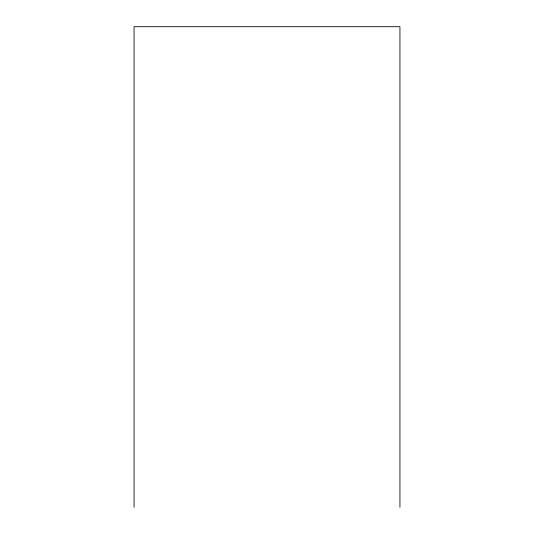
<?xml version="1.0" encoding="UTF-8"?>
<svg xmlns="http://www.w3.org/2000/svg" width="534" height="534" viewBox="0 0 534 534"><rect width="100%" height="100%" fill="white"/><g stroke="black" fill="none" stroke-linecap="round" stroke-linejoin="round"><path stroke-width="0.8" d="M399.939 507.3L399.939 26.7L134.061 26.7L134.061 507.3"/></g></svg>
